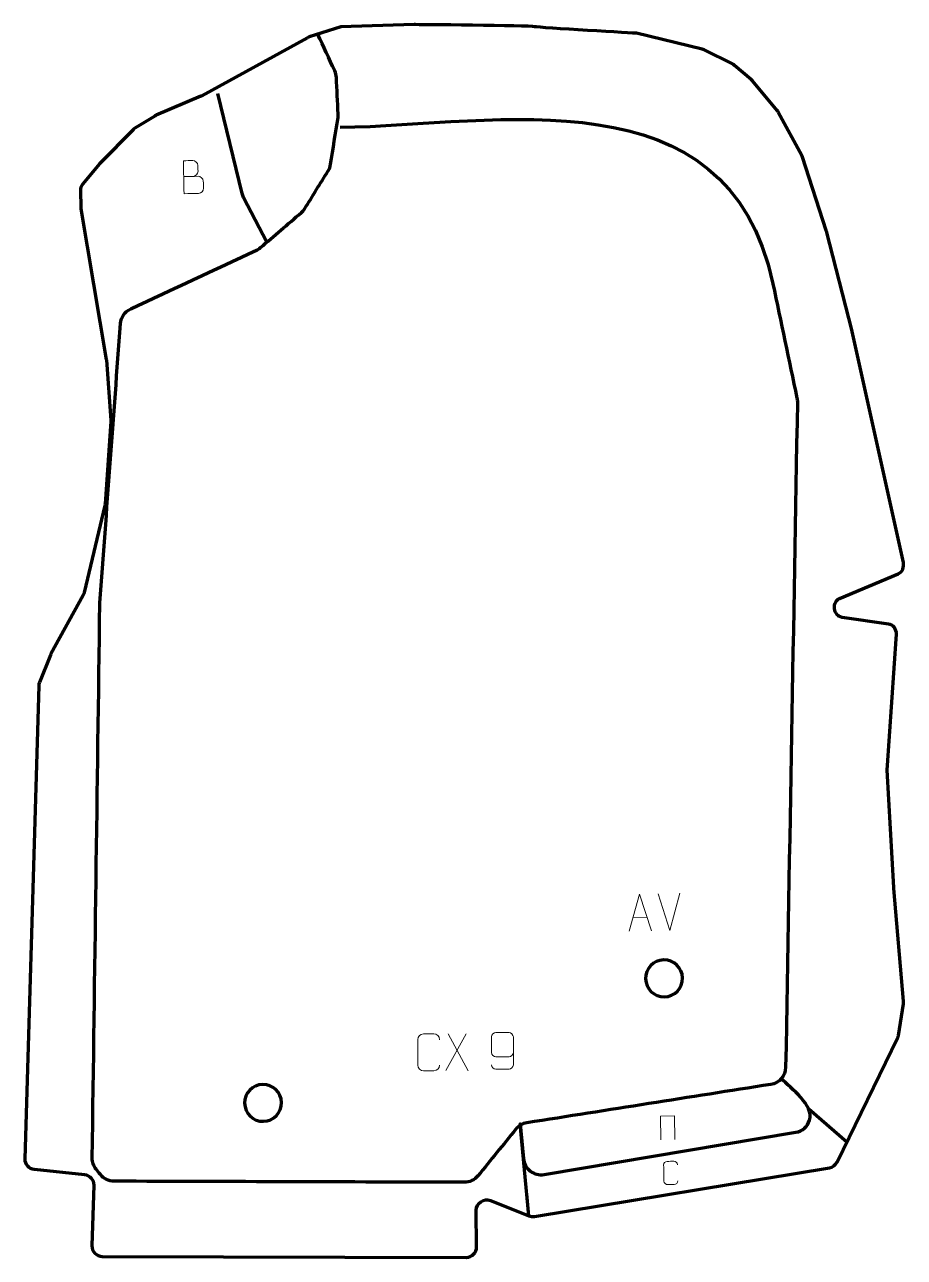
# Model space of a CAD drawing. Header units: millimetres. Extents: x 1001 to 1598, y -8 to 828.
import ezdxf

# ---------------------------------------------------------------- set-up
doc = ezdxf.new("R2010")
doc.units = ezdxf.units.MM
doc.header["$MEASUREMENT"] = 0
doc.layers.add('layer 1', color=7, linetype='Continuous')
doc.layers.add('layer 2', color=7, linetype='Continuous')

msp = doc.modelspace()

# ---------------------------------------------------------------- linework, layer by layer
at = {"layer": 'layer 1', "color": 230, "lineweight": 200}
msp.add_open_spline([(1215.6686, 826.622), (1215.6686, 826.622), (1265.3908, 828.0816), (1265.3908, 828.0816), (1265.3908, 828.0816), (1265.3908, 828.0816), (1343.7366, 827.4913), (1347.1402, 826.7153), (1347.1402, 826.7153), (1350.5438, 825.9394), (1416.2521, 822.2276), (1416.2521, 822.2276), (1416.2521, 822.2276), (1416.2521, 822.2276), (1460.5979, 811.4969), (1460.5979, 811.4969), (1460.5979, 811.4969), (1461.132, 811.3677), (1461.5753, 811.2062), (1462.0674, 810.9616), (1462.0674, 810.9616), (1462.0674, 810.9616), (1481.2246, 801.4394), (1481.2246, 801.4394), (1481.2246, 801.4394), (1481.7703, 801.1681), (1482.2071, 800.8785), (1482.6695, 800.4815), (1482.6695, 800.4815), (1482.6695, 800.4815), (1493.9646, 790.7814), (1493.9646, 790.7814), (1493.9646, 790.7814), (1494.2707, 790.5184), (1494.5134, 790.2728), (1494.7724, 789.9633), (1494.7724, 789.9633), (1494.7724, 789.9633), (1511.5412, 769.9243), (1511.5412, 769.9243), (1511.5412, 769.9243), (1511.8542, 769.5502), (1512.0894, 769.2047), (1512.3223, 768.7762), (1512.3223, 768.7762), (1512.3223, 768.7762), (1528.2985, 739.3986), (1528.2985, 739.3986), (1528.2985, 739.3986), (1528.5164, 738.998), (1528.6704, 738.639), (1528.8105, 738.205), (1528.8105, 738.205), (1528.8105, 738.205), (1544.8396, 688.5576), (1544.8396, 688.5576), (1544.8396, 688.5576), (1544.8856, 688.415), (1544.9211, 688.2923), (1544.9583, 688.1472), (1544.9583, 688.1472), (1544.9583, 688.1472), (1562.3879, 620.2386), (1562.3879, 620.2386), (1562.3879, 620.2386), (1562.4085, 620.1583), (1562.4249, 620.0897), (1562.4428, 620.0088), (1562.4428, 620.0088), (1562.4428, 620.0088), (1597.0637, 463.3353), (1597.0637, 463.3353), (1597.0637, 463.3353), (1597.7388, 460.2802), (1596.553, 456.9366), (1593.6672, 455.7277), (1593.6672, 455.7277), (1593.6672, 455.7277), (1553.8783, 439.0593), (1553.8783, 439.0593), (1553.8783, 439.0593), (1551.1838, 437.9305), (1549.9914, 434.9296), (1550.3787, 432.0339), (1550.3787, 432.0339), (1550.7661, 429.1383), (1552.7107, 426.595), (1555.6018, 426.1754), (1555.6018, 426.1754), (1555.6018, 426.1754), (1587.0709, 421.6067), (1587.0709, 421.6067), (1587.0709, 421.6067), (1590.3098, 421.1366), (1592.5763, 418.0143), (1592.3555, 414.7491), (1592.3555, 414.7491), (1592.3555, 414.7491), (1586.1102, 322.4445), (1586.1102, 322.4445), (1586.1102, 322.4445), (1586.1102, 322.4445), (1590.6129, 242.9299), (1590.6129, 242.9299), (1590.6129, 242.9299), (1590.6262, 242.694), (1590.6182, 242.492), (1590.6385, 242.2566), (1590.6385, 242.2566), (1590.6385, 242.2566), (1597.2327, 165.8929), (1597.2327, 165.8929), (1597.2327, 165.8929), (1597.2845, 165.2933), (1597.2656, 164.7763), (1597.1703, 164.1821), (1597.1703, 164.1821), (1597.1703, 164.1821), (1593.7243, 142.6954), (1593.7243, 142.6954), (1593.7243, 142.6954), (1593.6095, 141.9796), (1593.4205, 141.3829), (1593.1023, 140.7314), (1593.1023, 140.7314), (1593.1023, 140.7314), (1552.0983, 56.7901), (1552.0983, 56.7901), (1552.0983, 56.7901), (1551.0719, 54.6888), (1549.2561, 53.3369), (1546.9487, 52.9561), (1546.9487, 52.9561), (1546.9487, 52.9561), (1346.926, 19.938), (1346.926, 19.938), (1346.926, 19.938), (1345.6164, 19.7219), (1344.4419, 19.8477), (1343.2078, 20.3366), (1343.2078, 20.3366), (1343.2078, 20.3366), (1317.1306, 30.667), (1317.1306, 30.667), (1317.1306, 30.667), (1314.8957, 31.5523), (1312.5682, 31.2892), (1310.5872, 29.9275), (1310.5872, 29.9275), (1308.6061, 28.5657), (1307.5269, 26.4869), (1307.553, 24.0831), (1307.553, 24.0831), (1307.553, 24.0831), (1307.8219, -0.7323), (1307.8219, -0.7323), (1307.8219, -0.7323), (1307.843, -2.6765), (1307.1615, -4.3572), (1305.7922, -5.7377), (1305.7922, -5.7377), (1304.423, -7.1181), (1302.7479, -7.8134), (1300.8036, -7.8082), (1300.8036, -7.8082), (1300.8036, -7.8082), (1054.0322, -7.1471), (1054.0322, -7.1471), (1054.0322, -7.1471), (1052.0716, -7.1419), (1050.3863, -6.4252), (1049.0224, -5.0168), (1049.0224, -5.0168), (1047.6585, -3.6084), (1046.9962, -1.901), (1047.0539, 0.0588), (1047.0539, 0.0588), (1047.0539, 0.0588), (1048.2628, 41.1441), (1048.2628, 41.1441), (1048.2628, 41.1441), (1048.3707, 44.8133), (1045.6476, 47.9282), (1041.9969, 48.3117), (1041.9969, 48.3117), (1041.9969, 48.3117), (1007.8073, 51.902), (1007.8073, 51.902), (1007.8073, 51.902), (1004.1566, 52.2854), (1001.4334, 55.4005), (1001.5414, 59.0697), (1001.5414, 59.0697), (1001.5414, 59.0697), (1010.9845, 379.692), (1010.9845, 379.692), (1010.9845, 379.692), (1011.0099, 380.5557), (1011.163, 381.2899), (1011.4847, 382.0919), (1011.4847, 382.0919), (1011.4847, 382.0919), (1018.9176, 400.6217), (1018.9176, 400.6217), (1018.9176, 400.6217), (1019.0254, 400.8904), (1019.1307, 401.1139), (1019.2694, 401.3681), (1019.2694, 401.3681), (1019.2694, 401.3681), (1041.0555, 441.3014), (1041.0555, 441.3014), (1041.0555, 441.3014), (1041.3674, 441.8732), (1041.5687, 442.3968), (1041.7197, 443.0304), (1041.7197, 443.0304), (1041.7197, 443.0304), (1055.7757, 501.9831), (1055.7757, 501.9831), (1055.7757, 501.9831), (1055.87, 502.3785), (1055.9223, 502.7221), (1055.9502, 503.1276), (1055.9502, 503.1276), (1055.9502, 503.1276), (1059.7737, 558.8777), (1059.7737, 558.8777), (1059.7737, 558.8777), (1059.7973, 559.2212), (1059.7968, 559.5155), (1059.7721, 559.859), (1059.7721, 559.859), (1059.7721, 559.859), (1056.8509, 600.4683), (1056.8509, 600.4683), (1056.8509, 600.4683), (1056.8341, 600.7021), (1056.8103, 600.9008), (1056.7712, 601.1319), (1056.7712, 601.1319), (1056.7712, 601.1319), (1039.5237, 703.249), (1039.5237, 703.249), (1039.5237, 703.249), (1039.4638, 703.6035), (1039.4349, 703.9095), (1039.4274, 704.2689), (1039.4274, 704.2689), (1039.4274, 704.2689), (1039.1949, 715.4186), (1039.1949, 715.4186), (1039.1949, 715.4186), (1039.1583, 717.1775), (1039.6933, 718.702), (1040.8213, 720.0522), (1040.8213, 720.0522), (1040.8213, 720.0522), (1052.2756, 733.764), (1052.2756, 733.764), (1052.2756, 733.764), (1052.4032, 733.9168), (1052.5172, 734.0425), (1052.6568, 734.1844), (1052.6568, 734.1844), (1052.6568, 734.1844), (1074.8801, 756.7824), (1074.8801, 756.7824), (1074.8801, 756.7824), (1075.2914, 757.2005), (1075.6851, 757.5153), (1076.1836, 757.8243), (1076.1836, 757.8243), (1076.1836, 757.8243), (1089.5855, 766.1296), (1089.5855, 766.1296), (1089.5855, 766.1296), (1089.9032, 766.3265), (1090.1868, 766.4736), (1090.5306, 766.62), (1090.5306, 766.62), (1090.5306, 766.62), (1120.8618, 779.5349), (1120.8618, 779.5349), (1120.8618, 779.5349), (1121.0871, 779.6309), (1121.2749, 779.7221), (1121.4895, 779.84), (1121.4895, 779.84), (1121.4895, 779.84), (1193.1481, 819.2001), (1193.1481, 819.2001), (1193.1481, 819.2001), (1193.5551, 819.4237), (1193.9203, 819.5815), (1194.3621, 819.7246), (1194.3621, 819.7246), (1194.3621, 819.7246), (1215.6686, 826.622), (1215.6686, 826.622)], degree=3, knots=[0, 0, 0, 0, 0.01315789, 0.01315789, 0.01315789, 0.01315789, 0.02631579, 0.02631579, 0.02631579, 0.02631579, 0.03947368, 0.03947368, 0.03947368, 0.03947368, 0.05263158, 0.05263158, 0.05263158, 0.05263158, 0.06578947, 0.06578947, 0.06578947, 0.06578947, 0.07894737, 0.07894737, 0.07894737, 0.07894737, 0.09210526, 0.09210526, 0.09210526, 0.09210526, 0.10526316, 0.10526316, 0.10526316, 0.10526316, 0.11842105, 0.11842105, 0.11842105, 0.11842105, 0.13157895, 0.13157895, 0.13157895, 0.13157895, 0.14473684, 0.14473684, 0.14473684, 0.14473684, 0.15789474, 0.15789474, 0.15789474, 0.15789474, 0.17105263, 0.17105263, 0.17105263, 0.17105263, 0.18421053, 0.18421053, 0.18421053, 0.18421053, 0.19736842, 0.19736842, 0.19736842, 0.19736842, 0.21052632, 0.21052632, 0.21052632, 0.21052632, 0.22368421, 0.22368421, 0.22368421, 0.22368421, 0.23684211, 0.23684211, 0.23684211, 0.23684211, 0.25, 0.25, 0.25, 0.25, 0.26315789, 0.26315789, 0.26315789, 0.26315789, 0.27631579, 0.27631579, 0.27631579, 0.27631579, 0.28947368, 0.28947368, 0.28947368, 0.28947368, 0.30263158, 0.30263158, 0.30263158, 0.30263158, 0.31578947, 0.31578947, 0.31578947, 0.31578947, 0.32894737, 0.32894737, 0.32894737, 0.32894737, 0.34210526, 0.34210526, 0.34210526, 0.34210526, 0.35526316, 0.35526316, 0.35526316, 0.35526316, 0.36842105, 0.36842105, 0.36842105, 0.36842105, 0.38157895, 0.38157895, 0.38157895, 0.38157895, 0.39473684, 0.39473684, 0.39473684, 0.39473684, 0.40789474, 0.40789474, 0.40789474, 0.40789474, 0.42105263, 0.42105263, 0.42105263, 0.42105263, 0.43421053, 0.43421053, 0.43421053, 0.43421053, 0.44736842, 0.44736842, 0.44736842, 0.44736842, 0.46052632, 0.46052632, 0.46052632, 0.46052632, 0.47368421, 0.47368421, 0.47368421, 0.47368421, 0.48684211, 0.48684211, 0.48684211, 0.48684211, 0.5, 0.5, 0.5, 0.5, 0.51315789, 0.51315789, 0.51315789, 0.51315789, 0.52631579, 0.52631579, 0.52631579, 0.52631579, 0.53947368, 0.53947368, 0.53947368, 0.53947368, 0.55263158, 0.55263158, 0.55263158, 0.55263158, 0.56578947, 0.56578947, 0.56578947, 0.56578947, 0.57894737, 0.57894737, 0.57894737, 0.57894737, 0.59210526, 0.59210526, 0.59210526, 0.59210526, 0.60526316, 0.60526316, 0.60526316, 0.60526316, 0.61842105, 0.61842105, 0.61842105, 0.61842105, 0.63157895, 0.63157895, 0.63157895, 0.63157895, 0.64473684, 0.64473684, 0.64473684, 0.64473684, 0.65789474, 0.65789474, 0.65789474, 0.65789474, 0.67105263, 0.67105263, 0.67105263, 0.67105263, 0.68421053, 0.68421053, 0.68421053, 0.68421053, 0.69736842, 0.69736842, 0.69736842, 0.69736842, 0.71052632, 0.71052632, 0.71052632, 0.71052632, 0.72368421, 0.72368421, 0.72368421, 0.72368421, 0.73684211, 0.73684211, 0.73684211, 0.73684211, 0.75, 0.75, 0.75, 0.75, 0.76315789, 0.76315789, 0.76315789, 0.76315789, 0.77631579, 0.77631579, 0.77631579, 0.77631579, 0.78947368, 0.78947368, 0.78947368, 0.78947368, 0.80263158, 0.80263158, 0.80263158, 0.80263158, 0.81578947, 0.81578947, 0.81578947, 0.81578947, 0.82894737, 0.82894737, 0.82894737, 0.82894737, 0.84210526, 0.84210526, 0.84210526, 0.84210526, 0.85526316, 0.85526316, 0.85526316, 0.85526316, 0.86842105, 0.86842105, 0.86842105, 0.86842105, 0.88157895, 0.88157895, 0.88157895, 0.88157895, 0.89473684, 0.89473684, 0.89473684, 0.89473684, 0.90789474, 0.90789474, 0.90789474, 0.90789474, 0.92105263, 0.92105263, 0.92105263, 0.92105263, 0.93421053, 0.93421053, 0.93421053, 0.93421053, 0.94736842, 0.94736842, 0.94736842, 0.94736842, 0.96052632, 0.96052632, 0.96052632, 0.96052632, 0.97368421, 0.97368421, 0.97368421, 0.97368421, 1, 1, 1, 1], dxfattribs=at)
at = {"layer": 'layer 1', "color": 250, "lineweight": 200}
for points in [[(1435.1435, 168.8559), (1428.2414, 168.712), (1422.5296, 174.1907), (1422.3857, 181.0927), (1422.3857, 181.0927), (1422.2419, 187.9947), (1427.7205, 193.7066), (1434.6226, 193.8504), (1434.6226, 193.8504), (1441.5246, 193.9943), (1447.2365, 188.5156), (1447.3803, 181.6136), (1447.3803, 181.6136), (1447.5241, 174.7116), (1442.0455, 168.9997), (1435.1435, 168.8559)], [(1163.2962, 84.4189), (1156.3941, 84.275), (1150.6823, 89.7537), (1150.5385, 96.6557), (1150.5385, 96.6557), (1150.3946, 103.5577), (1155.8733, 109.2696), (1162.7753, 109.4135), (1162.7753, 109.4135), (1169.6774, 109.5573), (1175.3892, 104.0786), (1175.533, 97.1766), (1175.533, 97.1766), (1175.6769, 90.2746), (1170.1983, 84.5627), (1163.2962, 84.4189)]]:
    msp.add_open_spline(points, degree=3, knots=[0, 0, 0, 0, 0.2, 0.2, 0.2, 0.2, 0.4, 0.4, 0.4, 0.4, 0.6, 0.6, 0.6, 0.6, 1, 1, 1, 1], dxfattribs=at)
at = {"layer": 'layer 2', "color": 142, "lineweight": 200}
for points, knots in [([(1215.2615, 758.4699), (1321.3612, 760.0149), (1478.0606, 797.0683), (1508.6155, 652.3335), (1508.6155, 652.3335), (1514.0674, 626.5133), (1519.5193, 600.6927), (1524.9712, 574.8725), (1524.9712, 574.8725), (1525.1674, 573.9432), (1525.2449, 573.1316), (1525.2282, 572.182), (1525.2282, 572.182), (1522.5805, 421.8104), (1519.9328, 271.4386), (1517.2851, 121.067), (1517.2851, 121.067), (1517.1816, 115.1897), (1512.9599, 110.3385), (1507.1531, 109.4243), (1507.1531, 109.4243), (1452.0566, 100.7501), (1396.9599, 92.0758), (1341.8633, 83.4016), (1341.8633, 83.4016), (1338.8197, 82.9225), (1336.3597, 81.5065), (1334.4166, 79.1154), (1334.4166, 79.1154), (1325.8553, 68.5801), (1317.2939, 58.0444), (1308.7325, 47.509), (1308.7325, 47.509), (1306.3671, 44.5983), (1303.1345, 43.0658), (1299.3839, 43.077), (1299.3839, 43.077), (1220.2883, 43.3133), (1141.1927, 43.5498), (1062.0972, 43.7861), (1062.0972, 43.7861), (1058.3322, 43.7973), (1055.0965, 45.362), (1052.7496, 48.306), (1052.7496, 48.306), (1051.794, 49.5048), (1050.8381, 50.7038), (1049.8825, 51.9026), (1049.8825, 51.9026), (1048.0814, 54.1619), (1047.2274, 56.6578), (1047.2669, 59.5468), (1047.2669, 59.5468), (1048.9791, 184.7784), (1050.6913, 310.0097), (1052.4034, 435.2413), (1052.4034, 435.2413), (1052.4069, 435.4938), (1052.4163, 435.7089), (1052.4348, 435.9609), (1052.4348, 435.9609), (1057.0966, 499.0931), (1061.7584, 562.2254), (1066.4203, 625.3575), (1066.4203, 625.3575), (1066.7489, 629.8077), (1069.27, 633.4616), (1073.3139, 635.3484), (1073.3139, 635.3484), (1101.724, 648.6037), (1130.1342, 661.8592), (1158.5441, 675.1145), (1158.5441, 675.1145), (1159.5822, 675.5988), (1160.4118, 676.1337), (1161.2814, 676.8794), (1161.2814, 676.8794), (1170.5157, 684.7972), (1179.7502, 692.7153), (1188.9845, 700.6332), (1188.9845, 700.6332), (1189.97, 701.4782), (1190.6996, 702.3308), (1191.382, 703.4351), (1191.382, 703.4351), (1196.6414, 711.9469), (1201.9008, 720.4589), (1207.1601, 728.9708), (1207.1601, 728.9708), (1208.0349, 730.3865), (1208.5404, 731.7475), (1208.8022, 733.3909), (1208.8022, 733.3909), (1210.4824, 743.9395), (1212.1627, 754.4883), (1213.843, 765.037), (1213.843, 765.037), (1213.981, 765.9039), (1214.0214, 766.6556), (1213.9769, 767.5324), (1213.9769, 767.5324), (1213.558, 775.7909), (1213.1391, 784.0497), (1212.7202, 792.3082), (1212.7202, 792.3082), (1212.6391, 793.9079), (1212.3061, 795.2624), (1211.6364, 796.7174), (1211.6364, 796.7174), (1207.8178, 805.0142), (1203.9992, 813.3112), (1200.1806, 821.6081)], [0, 0, 0, 0, 0.03448276, 0.03448276, 0.03448276, 0.03448276, 0.06896552, 0.06896552, 0.06896552, 0.06896552, 0.10344828, 0.10344828, 0.10344828, 0.10344828, 0.13793103, 0.13793103, 0.13793103, 0.13793103, 0.17241379, 0.17241379, 0.17241379, 0.17241379, 0.20689655, 0.20689655, 0.20689655, 0.20689655, 0.24137931, 0.24137931, 0.24137931, 0.24137931, 0.27586207, 0.27586207, 0.27586207, 0.27586207, 0.31034483, 0.31034483, 0.31034483, 0.31034483, 0.34482759, 0.34482759, 0.34482759, 0.34482759, 0.37931034, 0.37931034, 0.37931034, 0.37931034, 0.4137931, 0.4137931, 0.4137931, 0.4137931, 0.44827586, 0.44827586, 0.44827586, 0.44827586, 0.48275862, 0.48275862, 0.48275862, 0.48275862, 0.51724138, 0.51724138, 0.51724138, 0.51724138, 0.55172414, 0.55172414, 0.55172414, 0.55172414, 0.5862069, 0.5862069, 0.5862069, 0.5862069, 0.62068966, 0.62068966, 0.62068966, 0.62068966, 0.65517241, 0.65517241, 0.65517241, 0.65517241, 0.68965517, 0.68965517, 0.68965517, 0.68965517, 0.72413793, 0.72413793, 0.72413793, 0.72413793, 0.75862069, 0.75862069, 0.75862069, 0.75862069, 0.79310345, 0.79310345, 0.79310345, 0.79310345, 0.82758621, 0.82758621, 0.82758621, 0.82758621, 0.86206897, 0.86206897, 0.86206897, 0.86206897, 0.89655172, 0.89655172, 0.89655172, 0.89655172, 0.93103448, 0.93103448, 0.93103448, 0.93103448, 1, 1, 1, 1]), ([(1165.5087, 680.504), (1165.5087, 680.504), (1149.8183, 710.8793), (1149.8183, 710.8793), (1149.8183, 710.8793), (1149.3539, 711.7784), (1149.0503, 712.5935), (1148.8134, 713.5774), (1148.8134, 713.5774), (1148.8134, 713.5774), (1132.4651, 781.4734), (1132.4651, 781.4734)], [0, 0, 0, 0, 0.25, 0.25, 0.25, 0.25, 0.5, 0.5, 0.5, 0.5, 1, 1, 1, 1]), ([(1343.2078, 20.3366), (1343.2078, 20.3366), (1337.3183, 82.6861), (1337.3183, 82.6861), (1337.3183, 82.6861), (1337.3183, 82.6861), (1339.5459, 59.1027), (1339.5459, 59.1027), (1339.5459, 59.1027), (1339.8709, 55.6619), (1341.4402, 52.8223), (1344.1806, 50.7163), (1344.1806, 50.7163), (1346.9208, 48.6103), (1350.0688, 47.8248), (1353.4772, 48.3963), (1353.4772, 48.3963), (1353.4772, 48.3963), (1524.0782, 77.0033), (1524.0782, 77.0033), (1524.0782, 77.0033), (1528.6073, 77.7627), (1532.0947, 80.7714), (1533.5098, 85.1403), (1533.5098, 85.1403), (1536.7623, 95.1816), (1521.0167, 106.6284), (1514.3578, 113.3845)], [0, 0, 0, 0, 0.125, 0.125, 0.125, 0.125, 0.25, 0.25, 0.25, 0.25, 0.375, 0.375, 0.375, 0.375, 0.5, 0.5, 0.5, 0.5, 0.625, 0.625, 0.625, 0.625, 0.75, 0.75, 0.75, 0.75, 1, 1, 1, 1])]:
    msp.add_open_spline(points, degree=3, knots=knots, dxfattribs=at)
at = {"layer": 'layer 2', "color": 250, "lineweight": 9}
for points, knots in [([(1109.1996, 725.0593), (1112.4579, 725.1275), (1115.7165, 725.1954), (1118.9755, 725.263), (1118.9755, 725.263), (1120.7448, 725.2844), (1122.4997, 723.7656), (1122.538, 721.9302), (1122.538, 721.9302), (1122.5587, 720.9196), (1122.6156, 718.1889), (1122.637, 717.178), (1122.637, 717.178), (1122.6875, 715.5146), (1121.3441, 713.6824), (1119.2649, 713.6542), (1119.2649, 713.6542), (1116.0056, 713.5867), (1112.7466, 713.5188), (1109.488, 713.4505), (1109.488, 713.4505), (1109.3328, 720.8993), (1109.1775, 728.3478), (1109.0223, 735.796), (1109.0223, 735.796), (1111.148, 735.8403), (1113.274, 735.8846), (1115.3999, 735.9289), (1115.3999, 735.9289), (1116.9048, 735.976), (1118.8181, 734.3043), (1118.8705, 732.5473), (1118.8705, 732.5473), (1118.9087, 730.6972), (1118.9115, 730.5665), (1118.9504, 728.716), (1118.9504, 728.716), (1119.0044, 726.8661), (1117.3775, 725.2142), (1115.5772, 725.1922)], [0, 0, 0, 0, 0.09090909, 0.09090909, 0.09090909, 0.09090909, 0.18181818, 0.18181818, 0.18181818, 0.18181818, 0.27272727, 0.27272727, 0.27272727, 0.27272727, 0.36363636, 0.36363636, 0.36363636, 0.36363636, 0.45454545, 0.45454545, 0.45454545, 0.45454545, 0.54545455, 0.54545455, 0.54545455, 0.54545455, 0.63636364, 0.63636364, 0.63636364, 0.63636364, 0.72727273, 0.72727273, 0.72727273, 0.72727273, 0.81818182, 0.81818182, 0.81818182, 0.81818182, 1, 1, 1, 1]), ([(1411.3206, 213.3644), (1411.3206, 213.3644), (1418.17, 238.4662), (1418.17, 238.4662), (1418.17, 238.4662), (1418.17, 238.4662), (1426.2582, 213.6757), (1426.2582, 213.6757)], [0, 0, 0, 0, 0.33333333, 0.33333333, 0.33333333, 0.33333333, 1, 1, 1, 1]), ([(1282.7298, 122.5426), (1282.59, 120.2192), (1280.9128, 118.7396), (1278.7651, 118.7288), (1278.7651, 118.7288), (1276.4332, 118.7292), (1274.1013, 118.7292), (1271.7698, 118.7288), (1271.7698, 118.7288), (1269.8448, 118.6234), (1267.8727, 120.5079), (1267.8839, 122.5252), (1267.8839, 122.5252), (1267.8843, 128.2953), (1267.8843, 134.065), (1267.8839, 139.8343), (1267.8839, 139.8343), (1267.8881, 141.9724), (1269.6348, 143.6916), (1271.7872, 143.6781), (1271.7872, 143.6781), (1274.1129, 143.6781), (1276.439, 143.6781), (1278.7651, 143.6781), (1278.7651, 143.6781), (1280.7117, 143.7136), (1282.7031, 142.2221), (1282.7298, 139.7845)], [0, 0, 0, 0, 0.125, 0.125, 0.125, 0.125, 0.25, 0.25, 0.25, 0.25, 0.375, 0.375, 0.375, 0.375, 0.5, 0.5, 0.5, 0.5, 0.625, 0.625, 0.625, 0.625, 0.75, 0.75, 0.75, 0.75, 1, 1, 1, 1]), ([(1317.8769, 122.6608), (1317.901, 121.3213), (1319.2572, 119.668), (1320.8291, 119.7024), (1320.8291, 119.7024), (1323.8139, 119.7027), (1326.7991, 119.7027), (1329.7845, 119.7024), (1329.7845, 119.7024), (1331.0036, 119.6874), (1332.7318, 121.125), (1332.7368, 122.6608), (1332.7368, 122.6608), (1332.7365, 129.0212), (1332.7365, 135.382), (1332.7368, 141.7428), (1332.7368, 141.7428), (1332.7321, 142.9057), (1331.0036, 144.6768), (1329.7845, 144.7012), (1329.7845, 144.7012), (1326.7991, 144.7009), (1323.8139, 144.7009), (1320.8291, 144.7012), (1320.8291, 144.7012), (1319.551, 144.6574), (1317.8813, 143.0429), (1317.8769, 141.7428), (1317.8769, 141.7428), (1317.8769, 138.1594), (1317.8769, 134.5764), (1317.8769, 130.9936), (1317.8769, 130.9936), (1317.9154, 129.5154), (1319.4981, 128.0825), (1320.8291, 128.0846), (1320.8291, 128.0846), (1323.8139, 128.0843), (1326.7991, 128.0843), (1329.7845, 128.0846), (1329.7845, 128.0846), (1331.114, 128.0796), (1332.757, 129.5868), (1332.7153, 131.0154)], [0, 0, 0, 0, 0.08333333, 0.08333333, 0.08333333, 0.08333333, 0.16666667, 0.16666667, 0.16666667, 0.16666667, 0.25, 0.25, 0.25, 0.25, 0.33333333, 0.33333333, 0.33333333, 0.33333333, 0.41666667, 0.41666667, 0.41666667, 0.41666667, 0.5, 0.5, 0.5, 0.5, 0.58333333, 0.58333333, 0.58333333, 0.58333333, 0.66666667, 0.66666667, 0.66666667, 0.66666667, 0.75, 0.75, 0.75, 0.75, 0.83333333, 0.83333333, 0.83333333, 0.83333333, 1, 1, 1, 1]), ([(1432.7299, 71.7874), (1432.7299, 71.7874), (1432.3913, 88.0333), (1432.3913, 88.0333), (1432.3913, 88.0333), (1432.3913, 88.0333), (1441.9267, 88.232), (1441.9267, 88.232), (1441.9267, 88.232), (1441.9267, 88.232), (1442.2652, 71.9861), (1442.2652, 71.9861)], [0, 0, 0, 0, 0.25, 0.25, 0.25, 0.25, 0.5, 0.5, 0.5, 0.5, 1, 1, 1, 1]), ([(1444.1918, 44.0576), (1444.1341, 42.5875), (1443.0937, 41.6304), (1441.7366, 41.5953), (1441.7366, 41.5953), (1440.263, 41.5648), (1438.7895, 41.5341), (1437.3161, 41.5032), (1437.3161, 41.5032), (1436.101, 41.4112), (1434.83, 42.5761), (1434.8105, 43.8511), (1434.8105, 43.8511), (1434.7347, 47.4974), (1434.6587, 51.1434), (1434.5825, 54.7892), (1434.5825, 54.7892), (1434.557, 56.1404), (1435.6382, 57.2499), (1436.9985, 57.2697), (1436.9985, 57.2697), (1438.4682, 57.3003), (1439.9381, 57.3309), (1441.4081, 57.3616), (1441.4081, 57.3616), (1442.6377, 57.4096), (1443.9158, 56.4933), (1443.9648, 54.9532)], [0, 0, 0, 0, 0.125, 0.125, 0.125, 0.125, 0.25, 0.25, 0.25, 0.25, 0.375, 0.375, 0.375, 0.375, 0.5, 0.5, 0.5, 0.5, 0.625, 0.625, 0.625, 0.625, 0.75, 0.75, 0.75, 0.75, 1, 1, 1, 1])]:
    msp.add_open_spline(points, degree=3, knots=knots, dxfattribs=at)
for points in [[(1438.6743, 213.9273), (1438.6743, 213.9273), (1430.8342, 238.7229), (1430.8342, 238.7229)], [(1445.4746, 239.028), (1445.4746, 239.028), (1438.6743, 213.9273), (1438.6743, 213.9273)], [(1413.8498, 222.6686), (1413.8498, 222.6686), (1423.3435, 222.8664), (1423.3435, 222.8664)], [(1300.7225, 143.6784), (1300.7225, 143.6784), (1286.9819, 118.7826), (1286.9819, 118.7826)], [(1288.4365, 143.6784), (1288.4365, 143.6784), (1302.1771, 118.7249), (1302.1771, 118.7249)]]:
    msp.add_open_spline(points, degree=3, dxfattribs=at)
at = {"layer": 'layer 2', "color": 250, "lineweight": 200}
msp.add_open_spline([(1558.737, 70.3806), (1558.737, 70.3806), (1532.9423, 92.5641), (1532.9423, 92.5641)], degree=3, dxfattribs=at)
at = {"layer": 'layer 2', "color": 142, "lineweight": 200}
for points in [[(1524.0782, 77.0033), (1528.6073, 77.7627), (1532.0947, 80.7715), (1533.5098, 85.1403)], [(1343.2078, 20.3366), (1343.2078, 20.3366), (1341.8088, 35.1469), (1341.8088, 35.1469)]]:
    msp.add_open_spline(points, degree=3, dxfattribs=at)

doc.saveas('drawing.dxf')
